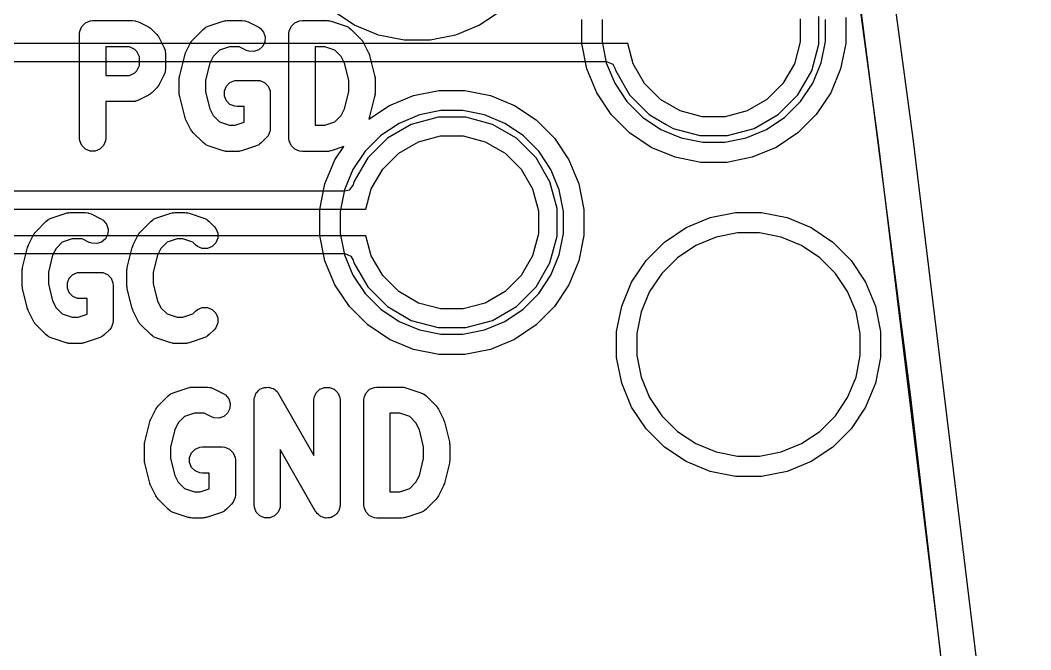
# Model space of a CAD drawing. Extents: x 117.4 to 171.8, y -136.1 to -67.8.
# Drawn here: x 164.33 to 170.12, y -83.95 to -80.34 of the extents above; entities that cross this region are included whole.
import ezdxf

# ---------------------------------------------------------------- set-up
doc = ezdxf.new("R2010")
doc.units = 0
doc.layers.add('BLACK', color=7, linetype='CONTINUOUS')

msp = doc.modelspace()

# ---------------------------------------------------------------- linework, layer by layer
at = {"layer": 'BLACK', "linetype": 'CONTINUOUS'}
for p, q in [((169.049023, -78.10606), (169.440842, -81.01926)), ((168.854782, -78.165998), (169.241932, -81.044483)), ((169.429238, -82.501283), (169.055686, -79.588113)), ((166.241738, -80.37026), (166.117861, -80.287488)), ((167.082139, -80.287488), (166.958262, -80.37026)), ((164.679181, -80.377103), (164.699873, -80.356411)), ((164.699873, -80.356411), (164.726909, -80.345212)), ((164.726909, -80.345212), (164.741541, -80.343771)), ((164.741541, -80.343771), (164.970112, -80.343771)), ((164.970112, -80.343771), (164.984744, -80.345212)), ((164.984744, -80.345212), (164.987233, -80.346243)), ((164.987233, -80.346243), (164.989921, -80.346434)), ((164.989921, -80.346434), (165.003653, -80.351689)), ((165.003653, -80.351689), (165.060796, -80.38026)), ((165.403538, -80.376191), (165.489252, -80.34762)), ((165.489252, -80.34762), (165.496505, -80.34597)), ((165.496505, -80.34597), (165.498337, -80.345212)), ((165.498337, -80.345212), (165.500991, -80.34495)), ((165.500991, -80.34495), (165.503589, -80.34436)), ((165.503589, -80.34436), (165.505563, -80.3445)), ((165.505563, -80.3445), (165.512969, -80.343771)), ((165.512969, -80.343771), (165.598684, -80.343771)), ((165.598684, -80.343771), (165.613316, -80.345212)), ((165.613316, -80.345212), (165.615805, -80.346243)), ((165.615805, -80.346243), (165.618493, -80.346434)), ((165.618493, -80.346434), (165.632225, -80.351689)), ((165.632225, -80.351689), (165.689367, -80.38026)), ((165.879181, -80.377103), (165.899873, -80.356411)), ((165.899873, -80.356411), (165.926909, -80.345212)), ((165.926909, -80.345212), (165.941541, -80.343771)), ((165.941541, -80.343771), (166.084398, -80.343771)), ((166.084398, -80.343771), (166.091803, -80.3445)), ((166.091803, -80.3445), (166.093778, -80.34436)), ((166.093778, -80.34436), (166.096375, -80.34495)), ((166.096375, -80.34495), (166.09903, -80.345212)), ((166.09903, -80.345212), (166.100861, -80.34597)), ((166.100861, -80.34597), (166.108115, -80.34762)), ((166.108115, -80.34762), (166.193828, -80.376191)), ((167.54366, -80.474493), (167.54366, -80.336965)), ((167.66, -80.336965), (167.66, -80.463035)), ((168.795722, -80.334737), (168.795722, -80.465263)), ((168.9025, -80.479321), (168.9025, -80.320679)), ((168.94, -80.463035), (168.94, -80.336965)), ((169.05634, -80.325507), (169.05634, -80.474493)), ((164.666541, -80.418771), (164.667982, -80.404139)), ((164.666541, -81.018771), (164.666541, -80.418771)), ((164.667982, -80.404139), (164.679181, -80.377103)), ((165.060796, -80.38026), (165.067093, -80.384223)), ((165.067093, -80.384223), (165.068924, -80.384982)), ((165.068924, -80.384982), (165.070983, -80.386672)), ((165.070983, -80.386672), (165.073239, -80.388092)), ((165.073239, -80.388092), (165.074537, -80.389589)), ((165.074537, -80.389589), (165.080289, -80.39431)), ((165.080289, -80.39431), (165.10886, -80.422882)), ((165.10886, -80.422882), (165.11358, -80.428633)), ((165.317079, -80.451452), (165.374222, -80.394309)), ((165.374222, -80.394309), (165.385587, -80.384982)), ((165.385587, -80.384982), (165.388077, -80.38395)), ((165.388077, -80.38395), (165.390113, -80.382185)), ((165.390113, -80.382185), (165.403538, -80.376191)), ((165.689367, -80.38026), (165.70181, -80.388093)), ((165.70181, -80.388093), (165.720984, -80.4102)), ((165.720984, -80.4102), (165.730237, -80.437961)), ((165.866541, -80.418771), (165.867982, -80.404139)), ((165.866541, -81.018771), (165.866541, -80.418771)), ((165.867982, -80.404139), (165.879181, -80.377103)), ((166.193828, -80.376191), (166.207254, -80.382185)), ((166.207254, -80.382185), (166.209289, -80.38395)), ((166.209289, -80.38395), (166.21178, -80.384982)), ((166.21178, -80.384982), (166.223145, -80.394309)), ((166.223145, -80.394309), (166.280288, -80.451452)), ((166.379384, -80.427275), (166.241738, -80.37026)), ((166.958262, -80.37026), (166.820616, -80.427275)), ((167.807208, -80.4762), (163.831563, -80.4762)), ((165.11358, -80.428633), (165.115075, -80.42993)), ((165.115075, -80.42993), (165.116493, -80.432183)), ((165.116493, -80.432183), (165.118187, -80.434247)), ((165.118187, -80.434247), (165.118945, -80.436078)), ((165.118945, -80.436078), (165.122908, -80.442373)), ((165.122908, -80.442373), (165.15148, -80.499515)), ((165.274459, -80.528087), (165.30303, -80.470944)), ((165.30303, -80.470944), (165.306994, -80.464644)), ((165.306994, -80.464644), (165.307752, -80.462817)), ((165.307752, -80.462817), (165.30944, -80.46076)), ((165.30944, -80.46076), (165.310862, -80.458501)), ((165.310862, -80.458501), (165.31236, -80.457201)), ((165.31236, -80.457201), (165.317079, -80.451452)), ((165.728163, -80.467151), (165.715076, -80.493326)), ((165.730237, -80.437961), (165.728163, -80.467151)), ((166.280288, -80.451452), (166.285008, -80.457204)), ((166.285008, -80.457204), (166.286505, -80.458502)), ((166.286505, -80.458502), (166.287924, -80.460757)), ((166.287924, -80.460757), (166.289615, -80.462817)), ((166.289615, -80.462817), (166.290372, -80.464646)), ((166.290372, -80.464646), (166.294337, -80.470944)), ((166.294337, -80.470944), (166.322908, -80.528088)), ((166.525507, -80.45634), (166.379384, -80.427275)), ((166.674493, -80.45634), (166.525507, -80.45634)), ((166.820616, -80.427275), (166.674493, -80.45634)), ((167.572725, -80.620616), (167.54366, -80.474493)), ((167.66, -80.463035), (167.684595, -80.586681)), ((167.83806, -80.591342), (167.807208, -80.4762)), ((168.795722, -80.465263), (168.76194, -80.591342)), ((168.861441, -80.632556), (168.9025, -80.479321)), ((168.915405, -80.586681), (168.94, -80.463035)), ((169.05634, -80.474493), (169.027275, -80.620616)), ((164.952408, -80.493771), (164.816541, -80.493771)), ((164.816541, -80.493771), (164.816541, -80.658057)), ((164.982826, -80.50898), (164.952408, -80.493771)), ((164.994186, -80.52034), (164.982826, -80.50898)), ((165.009398, -80.550762), (164.994186, -80.52034)), ((165.15148, -80.499515), (165.156735, -80.513247)), ((165.156735, -80.513247), (165.156926, -80.515936)), ((165.156926, -80.515936), (165.157957, -80.518425)), ((165.157957, -80.518425), (165.159398, -80.533057)), ((165.159398, -80.533057), (165.159398, -80.618771)), ((165.269204, -80.541819), (165.271531, -80.535737)), ((165.271531, -80.535737), (165.273727, -80.529592)), ((165.273727, -80.529592), (165.274049, -80.529156)), ((165.274049, -80.529156), (165.274459, -80.528087)), ((165.467769, -80.512894), (165.43175, -80.548912)), ((165.525138, -80.493771), (165.467769, -80.512894)), ((165.580979, -80.493771), (165.525138, -80.493771)), ((165.622285, -80.514424), (165.580979, -80.493771)), ((165.636017, -80.519679), (165.622285, -80.514424)), ((165.665207, -80.521753), (165.636017, -80.519679)), ((165.692968, -80.512499), (165.665207, -80.521753)), ((165.715076, -80.493326), (165.692968, -80.512499)), ((166.072228, -80.493771), (166.016541, -80.493771)), ((166.016541, -80.493771), (166.016541, -80.943771)), ((166.129598, -80.512894), (166.072228, -80.493771)), ((166.165615, -80.548911), (166.129598, -80.512894)), ((166.322908, -80.528088), (166.323316, -80.529155)), ((166.323316, -80.529155), (166.32364, -80.529592)), ((166.32364, -80.529592), (166.325841, -80.535752)), ((166.325841, -80.535752), (166.328163, -80.54182)), ((163.89473, -80.5787), (167.685762, -80.5787)), ((165.009398, -80.601065), (165.009398, -80.550762)), ((165.240208, -80.657724), (165.26878, -80.543438)), ((165.26878, -80.543438), (165.269165, -80.542358)), ((165.269165, -80.542358), (165.269204, -80.541819)), ((165.412306, -80.587802), (165.387969, -80.685148)), ((165.43175, -80.548912), (165.412306, -80.587802)), ((166.185061, -80.587803), (166.165615, -80.548911)), ((166.209398, -80.685148), (166.185061, -80.587803)), ((166.328163, -80.54182), (166.328201, -80.542358)), ((166.328201, -80.542358), (166.328587, -80.543438)), ((166.328587, -80.543438), (166.357159, -80.657723)), ((167.684595, -80.586681), (167.732839, -80.703154)), ((167.685762, -80.5787), (167.721117, -80.593345)), ((167.721117, -80.593345), (167.734058, -80.615759)), ((167.903323, -80.704381), (167.83806, -80.591342)), ((168.76194, -80.591342), (168.696677, -80.704381)), ((168.867161, -80.703154), (168.915405, -80.586681)), ((164.952406, -80.658057), (164.982828, -80.642845)), ((164.982828, -80.642845), (164.994187, -80.631486)), ((164.994187, -80.631486), (165.009398, -80.601065)), ((165.15148, -80.652313), (165.122908, -80.709455)), ((165.156735, -80.638581), (165.15148, -80.652313)), ((165.156926, -80.635891), (165.156735, -80.638581)), ((165.157957, -80.633403), (165.156926, -80.635891)), ((165.159398, -80.618771), (165.157957, -80.633403)), ((167.62974, -80.758262), (167.572725, -80.620616)), ((167.734058, -80.615759), (167.738558, -80.632555)), ((167.738558, -80.632555), (167.738559, -80.632557)), ((167.738559, -80.632557), (167.817877, -80.769941)), ((168.78212, -80.769944), (168.861441, -80.632556)), ((169.027275, -80.620616), (168.97026, -80.758262)), ((164.816541, -80.658057), (164.952406, -80.658057)), ((165.122908, -80.709455), (165.118944, -80.715751)), ((165.237969, -80.675914), (165.23822, -80.67336)), ((165.237969, -80.761628), (165.237969, -80.675914)), ((165.238058, -80.672268), (165.238867, -80.666794)), ((165.23822, -80.67336), (165.238058, -80.672268)), ((165.238867, -80.666794), (165.23941, -80.661282)), ((165.23941, -80.661282), (165.239832, -80.66026)), ((165.239832, -80.66026), (165.240208, -80.657724)), ((165.387969, -80.685148), (165.387969, -80.752393)), ((165.507752, -80.71996), (165.528444, -80.699268)), ((165.528444, -80.699268), (165.55548, -80.688069)), ((165.55548, -80.688069), (165.570112, -80.686628)), ((165.570112, -80.686628), (165.684398, -80.686628)), ((165.684398, -80.686628), (165.69903, -80.688069)), ((165.69903, -80.688069), (165.726066, -80.699268)), ((165.726066, -80.699268), (165.746758, -80.71996)), ((166.209398, -80.752393), (166.209398, -80.685148)), ((166.357159, -80.657723), (166.357534, -80.660261)), ((166.357534, -80.660261), (166.357957, -80.661282)), ((166.357957, -80.661282), (166.358499, -80.666793)), ((166.358499, -80.666793), (166.359309, -80.672268)), ((166.359309, -80.672268), (166.359146, -80.67336)), ((166.359146, -80.67336), (166.359398, -80.675914)), ((166.359398, -80.675914), (166.359398, -80.761628)), ((167.732839, -80.703154), (167.802879, -80.807976)), ((167.995619, -80.796677), (167.903323, -80.704381)), ((168.696677, -80.704381), (168.604381, -80.796677)), ((168.797121, -80.807976), (168.867161, -80.703154)), ((165.060796, -80.771567), (165.003653, -80.800139)), ((165.067092, -80.767603), (165.060796, -80.771567)), ((165.068923, -80.766845), (165.067092, -80.767603)), ((165.070984, -80.765153), (165.068923, -80.766845)), ((165.073239, -80.763734), (165.070984, -80.765153)), ((165.074535, -80.762238), (165.073239, -80.763734)), ((165.080288, -80.757518), (165.074535, -80.762238)), ((165.108859, -80.728947), (165.080288, -80.757518)), ((165.113579, -80.723194), (165.108859, -80.728947)), ((165.115075, -80.721898), (165.113579, -80.723194)), ((165.116494, -80.719643), (165.115075, -80.721898)), ((165.118186, -80.717582), (165.116494, -80.719643)), ((165.118944, -80.715751), (165.118186, -80.717582)), ((165.23822, -80.764181), (165.237969, -80.761628)), ((165.238058, -80.765274), (165.23822, -80.764181)), ((165.238867, -80.770747), (165.238058, -80.765274)), ((165.23941, -80.77626), (165.238867, -80.770747)), ((165.387969, -80.752393), (165.412306, -80.849739)), ((165.496553, -80.746996), (165.507752, -80.71996)), ((165.496553, -80.77626), (165.496553, -80.746996)), ((165.746758, -80.71996), (165.757957, -80.746996)), ((165.757957, -80.746996), (165.759398, -80.761628)), ((165.759398, -80.761628), (165.759398, -80.961628)), ((166.185061, -80.849738), (166.209398, -80.752393)), ((166.358499, -80.770748), (166.357957, -80.77626)), ((166.359309, -80.765274), (166.358499, -80.770748)), ((166.359398, -80.761628), (166.359146, -80.764181)), ((166.359146, -80.764181), (166.359309, -80.765274)), ((166.579384, -80.772725), (166.725507, -80.74366)), ((166.725507, -80.74366), (166.874493, -80.74366)), ((166.874493, -80.74366), (167.020616, -80.772725)), ((167.712512, -80.882139), (167.62974, -80.758262)), ((167.817877, -80.769941), (167.817883, -80.769948)), ((167.817883, -80.769948), (167.930051, -80.882116)), ((168.669944, -80.88212), (168.78212, -80.769944)), ((168.97026, -80.758262), (168.887488, -80.882139)), ((164.970112, -80.808057), (164.816541, -80.808057)), ((164.816541, -80.808057), (164.816541, -81.018771)), ((164.984744, -80.806616), (164.970112, -80.808057)), ((164.987232, -80.805585), (164.984744, -80.806616)), ((164.989922, -80.805394), (164.987232, -80.805585)), ((165.003653, -80.800139), (164.989922, -80.805394)), ((165.239832, -80.777281), (165.23941, -80.77626)), ((165.240208, -80.779818), (165.239832, -80.777281)), ((165.26878, -80.894104), (165.240208, -80.779818)), ((165.507752, -80.803296), (165.496553, -80.77626)), ((165.528444, -80.823988), (165.507752, -80.803296)), ((165.55548, -80.835187), (165.528444, -80.823988)), ((166.357159, -80.779819), (166.328587, -80.894104)), ((166.357534, -80.77728), (166.357159, -80.779819)), ((166.357957, -80.77626), (166.357534, -80.77728)), ((166.441738, -80.82974), (166.579384, -80.772725)), ((167.020616, -80.772725), (167.158262, -80.82974)), ((167.802879, -80.807976), (167.892024, -80.897121)), ((168.108658, -80.86194), (167.995619, -80.796677)), ((168.604381, -80.796677), (168.491342, -80.86194)), ((168.707976, -80.897121), (168.797121, -80.807976)), ((165.412306, -80.849739), (165.43175, -80.888629)), ((165.570112, -80.836628), (165.55548, -80.835187)), ((165.609398, -80.836628), (165.570112, -80.836628)), ((165.609398, -80.926619), (165.609398, -80.836628)), ((166.165615, -80.88863), (166.185061, -80.849738)), ((166.323069, -80.909031), (166.441738, -80.82974)), ((166.613319, -80.884595), (166.496846, -80.932839)), ((166.736965, -80.86), (166.613319, -80.884595)), ((166.863035, -80.86), (166.736965, -80.86)), ((166.986681, -80.884595), (166.863035, -80.86)), ((167.103154, -80.932839), (166.986681, -80.884595)), ((167.158262, -80.82974), (167.282139, -80.912512)), ((167.817861, -80.987488), (167.712512, -80.882139)), ((167.930051, -80.882116), (167.930058, -80.882122)), ((167.930058, -80.882122), (168.027811, -80.938559)), ((168.234737, -80.895722), (168.108658, -80.86194)), ((168.491342, -80.86194), (168.365263, -80.895722)), ((168.532556, -80.961441), (168.669944, -80.88212)), ((168.887488, -80.882139), (168.782139, -80.987488)), ((165.269165, -80.895183), (165.26878, -80.894104)), ((165.269204, -80.895723), (165.269165, -80.895183)), ((165.271531, -80.901804), (165.269204, -80.895723)), ((165.273727, -80.90795), (165.271531, -80.901804)), ((165.274049, -80.908385), (165.273727, -80.90795)), ((165.274459, -80.909455), (165.274049, -80.908385)), ((165.30303, -80.966598), (165.274459, -80.909455)), ((165.43175, -80.888629), (165.467769, -80.924648)), ((165.467769, -80.924648), (165.525138, -80.943771)), ((165.525138, -80.943771), (165.557942, -80.943771)), ((165.557942, -80.943771), (165.609398, -80.926619)), ((166.016541, -80.943771), (166.072228, -80.943771)), ((166.072228, -80.943771), (166.129598, -80.924647)), ((166.129598, -80.924647), (166.165615, -80.88863)), ((166.323316, -80.908386), (166.323069, -80.909031)), ((166.32364, -80.90795), (166.323316, -80.908386)), ((166.325841, -80.901789), (166.32364, -80.90795)), ((166.328163, -80.895722), (166.325841, -80.901789)), ((166.328201, -80.895183), (166.328163, -80.895722)), ((166.328587, -80.894104), (166.328201, -80.895183)), ((166.496846, -80.932839), (166.392024, -81.002879)), ((166.567442, -80.938559), (166.430058, -81.017877)), ((166.720677, -80.8975), (166.567442, -80.938559)), ((166.720679, -80.8975), (166.720677, -80.8975)), ((166.879321, -80.8975), (166.720679, -80.8975)), ((166.879322, -80.8975), (166.879321, -80.8975)), ((167.032557, -80.938559), (166.879322, -80.8975)), ((167.169941, -81.017877), (167.032557, -80.938559)), ((167.207976, -81.002879), (167.103154, -80.932839)), ((167.282139, -80.912512), (167.387488, -81.017861)), ((167.892024, -80.897121), (167.996846, -80.967161)), ((168.027811, -80.938559), (168.067444, -80.961441)), ((168.365263, -80.895722), (168.234737, -80.895722)), ((168.603154, -80.967161), (168.707976, -80.897121)), ((165.306994, -80.972897), (165.30303, -80.966598)), ((165.307752, -80.974725), (165.306994, -80.972897)), ((165.30944, -80.976781), (165.307752, -80.974725)), ((165.310862, -80.979041), (165.30944, -80.976781)), ((165.31236, -80.98034), (165.310862, -80.979041)), ((165.317079, -80.98609), (165.31236, -80.98034)), ((165.374222, -81.043233), (165.317079, -80.98609)), ((165.746759, -81.003296), (165.737431, -81.014661)), ((165.756805, -80.97904), (165.746759, -81.003296)), ((165.757957, -80.97626), (165.756805, -80.97904)), ((165.759398, -80.961628), (165.757957, -80.97626)), ((166.392024, -81.002879), (166.302879, -81.092024)), ((167.297121, -81.092024), (167.207976, -81.002879)), ((167.941738, -81.07026), (167.817861, -80.987488)), ((167.996846, -80.967161), (168.113319, -81.015405)), ((168.067444, -80.961441), (168.220679, -81.0025)), ((168.220679, -81.0025), (168.220683, -81.0025)), ((168.220683, -81.0025), (168.379317, -81.0025)), ((168.379317, -81.0025), (168.379321, -81.0025)), ((168.379321, -81.0025), (168.532556, -80.961441)), ((168.486681, -81.015405), (168.603154, -80.967161)), ((168.782139, -80.987488), (168.658262, -81.07026)), ((164.667982, -81.033403), (164.666541, -81.018771)), ((164.679181, -81.060439), (164.667982, -81.033403)), ((164.699873, -81.081131), (164.679181, -81.060439)), ((164.803901, -81.060439), (164.783209, -81.081131)), ((164.8151, -81.033403), (164.803901, -81.060439)), ((164.816541, -81.018771), (164.8151, -81.033403)), ((165.385587, -81.05256), (165.374222, -81.043233)), ((165.388077, -81.053591), (165.385587, -81.05256)), ((165.390113, -81.055357), (165.388077, -81.053591)), ((165.403538, -81.061351), (165.390113, -81.055357)), ((165.692968, -81.055357), (165.679542, -81.061351)), ((165.695003, -81.053591), (165.692968, -81.055357)), ((165.697494, -81.05256), (165.695003, -81.053591)), ((165.708859, -81.043233), (165.697494, -81.05256)), ((165.737431, -81.014661), (165.708859, -81.043233)), ((165.867982, -81.033403), (165.866541, -81.018771)), ((165.879181, -81.060439), (165.867982, -81.033403)), ((165.899873, -81.081131), (165.879181, -81.060439)), ((166.430051, -81.017883), (166.317883, -81.130051)), ((166.430058, -81.017877), (166.430051, -81.017883)), ((166.495619, -81.103323), (166.608658, -81.03806)), ((166.608658, -81.03806), (166.734737, -81.004278)), ((166.734737, -81.004278), (166.865263, -81.004278)), ((166.865263, -81.004278), (166.991342, -81.03806)), ((166.991342, -81.03806), (167.104381, -81.103323)), ((167.169948, -81.017883), (167.169941, -81.017877)), ((167.282116, -81.130051), (167.169948, -81.017883)), ((167.387488, -81.017861), (167.47026, -81.141738)), ((168.113319, -81.015405), (168.236965, -81.04)), ((168.236965, -81.04), (168.363035, -81.04)), ((168.363035, -81.04), (168.486681, -81.015405)), ((169.241932, -81.044483), (169.24201, -81.045094)), ((169.24201, -81.045094), (169.597517, -83.959804)), ((169.440842, -81.01926), (169.796726, -83.937068)), ((164.726909, -81.09233), (164.699873, -81.081131)), ((164.756173, -81.09233), (164.726909, -81.09233)), ((164.783209, -81.081131), (164.756173, -81.09233)), ((165.489252, -81.089922), (165.403538, -81.061351)), ((165.496505, -81.091571), (165.489252, -81.089922)), ((165.498337, -81.09233), (165.496505, -81.091571)), ((165.500991, -81.092591), (165.498337, -81.09233)), ((165.503589, -81.093182), (165.500991, -81.092591)), ((165.505563, -81.093041), (165.503589, -81.093182)), ((165.512969, -81.093771), (165.505563, -81.093041)), ((165.570112, -81.093771), (165.512969, -81.093771)), ((165.577517, -81.093041), (165.570112, -81.093771)), ((165.579492, -81.093182), (165.577517, -81.093041)), ((165.582089, -81.092591), (165.579492, -81.093182)), ((165.584744, -81.09233), (165.582089, -81.092591)), ((165.586575, -81.091571), (165.584744, -81.09233)), ((165.593829, -81.089922), (165.586575, -81.091571)), ((165.679542, -81.061351), (165.593829, -81.089922)), ((165.926909, -81.09233), (165.899873, -81.081131)), ((165.941541, -81.093771), (165.926909, -81.09233)), ((166.084398, -81.093771), (165.941541, -81.093771)), ((166.091803, -81.093041), (166.084398, -81.093771)), ((166.093778, -81.093182), (166.091803, -81.093041)), ((166.096375, -81.092591), (166.093778, -81.093182)), ((166.09903, -81.09233), (166.096375, -81.092591)), ((166.100861, -81.091571), (166.09903, -81.09233)), ((166.108115, -81.089922), (166.100861, -81.091571)), ((166.180479, -81.0658), (166.108115, -81.089922)), ((166.12974, -81.141738), (166.180479, -81.0658)), ((166.302879, -81.092024), (166.232839, -81.196846)), ((166.403323, -81.195619), (166.495619, -81.103323)), ((167.104381, -81.103323), (167.196677, -81.195619)), ((167.367161, -81.196846), (167.297121, -81.092024)), ((168.079384, -81.127275), (167.941738, -81.07026)), ((168.658262, -81.07026), (168.520616, -81.127275)), ((166.072725, -81.279384), (166.12974, -81.141738)), ((166.317877, -81.130058), (166.238559, -81.267442)), ((166.317883, -81.130051), (166.317877, -81.130058)), ((167.282122, -81.130058), (167.282116, -81.130051)), ((167.36144, -81.267442), (167.282122, -81.130058)), ((167.47026, -81.141738), (167.527275, -81.279384)), ((168.225507, -81.15634), (168.079384, -81.127275)), ((168.374493, -81.15634), (168.225507, -81.15634)), ((168.520616, -81.127275), (168.374493, -81.15634)), ((166.232839, -81.196846), (166.184595, -81.313319)), ((166.33806, -81.308658), (166.403323, -81.195619)), ((167.196677, -81.195619), (167.26194, -81.308658)), ((167.415405, -81.313319), (167.367161, -81.196846)), ((166.04366, -81.425507), (166.072725, -81.279384)), ((166.234058, -81.284241), (166.210762, -81.314601)), ((166.238558, -81.267444), (166.234058, -81.284241)), ((166.238559, -81.267442), (166.238558, -81.267444)), ((167.361441, -81.267444), (167.36144, -81.267442)), ((167.4025, -81.420679), (167.361441, -81.267444)), ((167.527275, -81.279384), (167.55634, -81.425507)), ((166.185762, -81.3213), (163.964451, -81.3213)), ((166.184595, -81.313319), (166.16, -81.436965)), ((166.210762, -81.314601), (166.185762, -81.3213)), ((166.307208, -81.4238), (166.33806, -81.308658)), ((167.26194, -81.308658), (167.295722, -81.434737)), ((167.44, -81.436965), (167.415405, -81.313319)), ((164, -81.4238), (166.307208, -81.4238)), ((164.503538, -81.476191), (164.589252, -81.44762)), ((164.589252, -81.44762), (164.596505, -81.44597)), ((164.596505, -81.44597), (164.598337, -81.445212)), ((164.598337, -81.445212), (164.600991, -81.44495)), ((164.600991, -81.44495), (164.603589, -81.44436)), ((164.603589, -81.44436), (164.605563, -81.4445)), ((164.605563, -81.4445), (164.612969, -81.443771)), ((164.612969, -81.443771), (164.698684, -81.443771)), ((164.698684, -81.443771), (164.713316, -81.445212)), ((164.713316, -81.445212), (164.715805, -81.446243)), ((164.715805, -81.446243), (164.718493, -81.446434)), ((164.718493, -81.446434), (164.732225, -81.451689)), ((164.732225, -81.451689), (164.789367, -81.48026)), ((165.103538, -81.476191), (165.189252, -81.44762)), ((165.189252, -81.44762), (165.196505, -81.44597)), ((165.196505, -81.44597), (165.198337, -81.445212)), ((165.198337, -81.445212), (165.200991, -81.44495)), ((165.200991, -81.44495), (165.203589, -81.44436)), ((165.203589, -81.44436), (165.205563, -81.4445)), ((165.205563, -81.4445), (165.212969, -81.443771)), ((165.212969, -81.443771), (165.270112, -81.443771)), ((165.270112, -81.443771), (165.277517, -81.4445)), ((165.277517, -81.4445), (165.279492, -81.44436)), ((165.279492, -81.44436), (165.282089, -81.44495)), ((165.282089, -81.44495), (165.284744, -81.445212)), ((165.284744, -81.445212), (165.286575, -81.44597)), ((165.286575, -81.44597), (165.293829, -81.44762)), ((165.293829, -81.44762), (165.379542, -81.476191)), ((166.04366, -81.436965), (166.04366, -81.425507)), ((166.04366, -81.574493), (166.04366, -81.436965)), ((166.16, -81.436965), (166.16, -81.563035)), ((167.295722, -81.434737), (167.295722, -81.565263)), ((167.4025, -81.579321), (167.4025, -81.420679)), ((167.44, -81.563035), (167.44, -81.436965)), ((167.55634, -81.425507), (167.55634, -81.574493)), ((168.279384, -81.472725), (168.425507, -81.44366)), ((168.425507, -81.44366), (168.574493, -81.44366)), ((168.574493, -81.44366), (168.720616, -81.472725)), ((164.417079, -81.551452), (164.474222, -81.494309)), ((164.474222, -81.494309), (164.485587, -81.484982)), ((164.485587, -81.484982), (164.488077, -81.48395)), ((164.488077, -81.48395), (164.490113, -81.482185)), ((164.490113, -81.482185), (164.503538, -81.476191)), ((164.789367, -81.48026), (164.80181, -81.488093)), ((164.80181, -81.488093), (164.820984, -81.5102)), ((164.820984, -81.5102), (164.830237, -81.537961)), ((165.017079, -81.551452), (165.074222, -81.494309)), ((165.074222, -81.494309), (165.085587, -81.484982)), ((165.085587, -81.484982), (165.088077, -81.48395)), ((165.088077, -81.48395), (165.090113, -81.482185)), ((165.090113, -81.482185), (165.103538, -81.476191)), ((165.379542, -81.476191), (165.392968, -81.482185)), ((165.392968, -81.482185), (165.395003, -81.48395)), ((165.395003, -81.48395), (165.397494, -81.484982)), ((165.397494, -81.484982), (165.408859, -81.494309)), ((165.408859, -81.494309), (165.437431, -81.522881)), ((165.437431, -81.522881), (165.446759, -81.534246)), ((168.141738, -81.52974), (168.279384, -81.472725)), ((168.720616, -81.472725), (168.858262, -81.52974)), ((166.307208, -81.5762), (164.031563, -81.5762)), ((164.374459, -81.628087), (164.40303, -81.570944)), ((164.40303, -81.570944), (164.406994, -81.564644)), ((164.406994, -81.564644), (164.407752, -81.562817)), ((164.407752, -81.562817), (164.40944, -81.56076)), ((164.40944, -81.56076), (164.410862, -81.558501)), ((164.410862, -81.558501), (164.41236, -81.557201)), ((164.41236, -81.557201), (164.417079, -81.551452)), ((164.828163, -81.567151), (164.815076, -81.593326)), ((164.830237, -81.537961), (164.828163, -81.567151)), ((164.974459, -81.628087), (165.00303, -81.570944)), ((165.00303, -81.570944), (165.006994, -81.564644)), ((165.006994, -81.564644), (165.007752, -81.562817)), ((165.007752, -81.562817), (165.00944, -81.56076)), ((165.00944, -81.56076), (165.010862, -81.558501)), ((165.010862, -81.558501), (165.01236, -81.557201)), ((165.01236, -81.557201), (165.017079, -81.551452)), ((165.446759, -81.534246), (165.457957, -81.561283)), ((165.457957, -81.561283), (165.457957, -81.590546)), ((166.072725, -81.720616), (166.04366, -81.574493)), ((166.16, -81.563035), (166.184595, -81.686681)), ((166.33806, -81.691342), (166.307208, -81.5762)), ((167.295722, -81.565263), (167.26194, -81.691342)), ((167.361441, -81.732556), (167.4025, -81.579321)), ((167.415405, -81.686681), (167.44, -81.563035)), ((167.55634, -81.574493), (167.527275, -81.720616)), ((168.017861, -81.612512), (168.141738, -81.52974)), ((168.436965, -81.56), (168.313319, -81.584595)), ((168.563035, -81.56), (168.436965, -81.56)), ((168.686681, -81.584595), (168.563035, -81.56)), ((168.858262, -81.52974), (168.982139, -81.612512)), ((164.369204, -81.641819), (164.371531, -81.635737)), ((164.371531, -81.635737), (164.373727, -81.629592)), ((164.373727, -81.629592), (164.374049, -81.629156)), ((164.374049, -81.629156), (164.374459, -81.628087)), ((164.567769, -81.612894), (164.53175, -81.648912)), ((164.625138, -81.593771), (164.567769, -81.612894)), ((164.680979, -81.593771), (164.625138, -81.593771)), ((164.722285, -81.614424), (164.680979, -81.593771)), ((164.736017, -81.619679), (164.722285, -81.614424)), ((164.765207, -81.621753), (164.736017, -81.619679)), ((164.792968, -81.612499), (164.765207, -81.621753)), ((164.815076, -81.593326), (164.792968, -81.612499)), ((164.969204, -81.641819), (164.971531, -81.635737)), ((164.971531, -81.635737), (164.973727, -81.629592)), ((164.973727, -81.629592), (164.974049, -81.629156)), ((164.974049, -81.629156), (164.974459, -81.628087)), ((165.167769, -81.612894), (165.13175, -81.648912)), ((165.225138, -81.593771), (165.167769, -81.612894)), ((165.257942, -81.593771), (165.225138, -81.593771)), ((165.315312, -81.612894), (165.257942, -81.593771)), ((165.331365, -81.628947), (165.315312, -81.612894)), ((165.34273, -81.638275), (165.331365, -81.628947)), ((165.369767, -81.649473), (165.34273, -81.638275)), ((165.426066, -81.638275), (165.39903, -81.649473)), ((165.446759, -81.617582), (165.426066, -81.638275)), ((165.457957, -81.590546), (165.446759, -81.617582)), ((167.912512, -81.717861), (168.017861, -81.612512)), ((168.196846, -81.632839), (168.092024, -81.702879)), ((168.313319, -81.584595), (168.196846, -81.632839)), ((168.803154, -81.632839), (168.686681, -81.584595)), ((168.907976, -81.702879), (168.803154, -81.632839)), ((168.982139, -81.612512), (169.087488, -81.717861)), ((164.09473, -81.6787), (166.185762, -81.6787)), ((164.340208, -81.757724), (164.36878, -81.643438)), ((164.36878, -81.643438), (164.369165, -81.642358)), ((164.369165, -81.642358), (164.369204, -81.641819)), ((164.512306, -81.687802), (164.487969, -81.785148)), ((164.53175, -81.648912), (164.512306, -81.687802)), ((164.940208, -81.757724), (164.96878, -81.643438)), ((164.96878, -81.643438), (164.969165, -81.642358)), ((164.969165, -81.642358), (164.969204, -81.641819)), ((165.112306, -81.687802), (165.087969, -81.785148)), ((165.13175, -81.648912), (165.112306, -81.687802)), ((165.39903, -81.649473), (165.369767, -81.649473)), ((166.184595, -81.686681), (166.232839, -81.803154)), ((166.185762, -81.6787), (166.221117, -81.693345)), ((166.221117, -81.693345), (166.234058, -81.715759)), ((166.403323, -81.804381), (166.33806, -81.691342)), ((167.26194, -81.691342), (167.196677, -81.804381)), ((167.367161, -81.803154), (167.415405, -81.686681)), ((166.12974, -81.858262), (166.072725, -81.720616)), ((166.234058, -81.715759), (166.238558, -81.732555)), ((166.238558, -81.732555), (166.238559, -81.732557)), ((166.238559, -81.732557), (166.317877, -81.869941)), ((167.28212, -81.869944), (167.361441, -81.732556)), ((167.527275, -81.720616), (167.47026, -81.858262)), ((167.82974, -81.841738), (167.912512, -81.717861)), ((168.092024, -81.702879), (168.002879, -81.792024)), ((168.997121, -81.792024), (168.907976, -81.702879)), ((169.087488, -81.717861), (169.17026, -81.841738)), ((164.337969, -81.775914), (164.33822, -81.77336)), ((164.337969, -81.861628), (164.337969, -81.775914)), ((164.338058, -81.772268), (164.338867, -81.766794)), ((164.33822, -81.77336), (164.338058, -81.772268)), ((164.338867, -81.766794), (164.33941, -81.761282)), ((164.33941, -81.761282), (164.339832, -81.76026)), ((164.339832, -81.76026), (164.340208, -81.757724)), ((164.487969, -81.785148), (164.487969, -81.852393)), ((164.607752, -81.81996), (164.628444, -81.799268)), ((164.628444, -81.799268), (164.65548, -81.788069)), ((164.65548, -81.788069), (164.670112, -81.786628)), ((164.670112, -81.786628), (164.784398, -81.786628)), ((164.784398, -81.786628), (164.79903, -81.788069)), ((164.79903, -81.788069), (164.826066, -81.799268)), ((164.826066, -81.799268), (164.846758, -81.81996)), ((164.937969, -81.775914), (164.93822, -81.77336)), ((164.937969, -81.861628), (164.937969, -81.775914)), ((164.938058, -81.772268), (164.938867, -81.766794)), ((164.93822, -81.77336), (164.938058, -81.772268)), ((164.938867, -81.766794), (164.93941, -81.761282)), ((164.93941, -81.761282), (164.939832, -81.76026)), ((164.939832, -81.76026), (164.940208, -81.757724)), ((165.087969, -81.785148), (165.087969, -81.852393)), ((166.232839, -81.803154), (166.302879, -81.907976)), ((166.495619, -81.896677), (166.403323, -81.804381)), ((167.196677, -81.804381), (167.104381, -81.896677)), ((167.297121, -81.907976), (167.367161, -81.803154)), ((168.002879, -81.792024), (167.932839, -81.896846)), ((169.067161, -81.896846), (168.997121, -81.792024)), ((164.33822, -81.864181), (164.337969, -81.861628)), ((164.338058, -81.865274), (164.33822, -81.864181)), ((164.338867, -81.870747), (164.338058, -81.865274)), ((164.33941, -81.87626), (164.338867, -81.870747)), ((164.487969, -81.852393), (164.512306, -81.949739)), ((164.596553, -81.846996), (164.607752, -81.81996)), ((164.596553, -81.87626), (164.596553, -81.846996)), ((164.846758, -81.81996), (164.857957, -81.846996)), ((164.857957, -81.846996), (164.859398, -81.861628)), ((164.859398, -81.861628), (164.859398, -82.061628)), ((164.93822, -81.864181), (164.937969, -81.861628)), ((164.938058, -81.865274), (164.93822, -81.864181)), ((164.938867, -81.870747), (164.938058, -81.865274)), ((164.93941, -81.87626), (164.938867, -81.870747)), ((165.087969, -81.852393), (165.112306, -81.949739)), ((166.212512, -81.982139), (166.12974, -81.858262)), ((166.317877, -81.869941), (166.317883, -81.869948)), ((166.317883, -81.869948), (166.430051, -81.982116)), ((167.169944, -81.98212), (167.28212, -81.869944)), ((167.47026, -81.858262), (167.387488, -81.982139)), ((167.772725, -81.979384), (167.82974, -81.841738)), ((169.17026, -81.841738), (169.227275, -81.979384)), ((164.339832, -81.877281), (164.33941, -81.87626)), ((164.340208, -81.879818), (164.339832, -81.877281)), ((164.36878, -81.994104), (164.340208, -81.879818)), ((164.607752, -81.903296), (164.596553, -81.87626)), ((164.628444, -81.923988), (164.607752, -81.903296)), ((164.65548, -81.935187), (164.628444, -81.923988)), ((164.939832, -81.877281), (164.93941, -81.87626)), ((164.940208, -81.879818), (164.939832, -81.877281)), ((164.96878, -81.994104), (164.940208, -81.879818)), ((166.302879, -81.907976), (166.392024, -81.997121)), ((166.608658, -81.96194), (166.495619, -81.896677)), ((167.104381, -81.896677), (166.991342, -81.96194)), ((167.207976, -81.997121), (167.297121, -81.907976)), ((167.932839, -81.896846), (167.884595, -82.013319)), ((169.115405, -82.013319), (169.067161, -81.896846)), ((164.512306, -81.949739), (164.53175, -81.988629)), ((164.670112, -81.936628), (164.65548, -81.935187)), ((164.709398, -81.936628), (164.670112, -81.936628)), ((164.709398, -82.026619), (164.709398, -81.936628)), ((165.112306, -81.949739), (165.13175, -81.988629)), ((166.317861, -82.087488), (166.212512, -81.982139)), ((166.430051, -81.982116), (166.430058, -81.982122)), ((166.430058, -81.982122), (166.519187, -82.03358)), ((166.734737, -81.995722), (166.608658, -81.96194)), ((166.991342, -81.96194), (166.865263, -81.995722)), ((167.032556, -82.061441), (167.169944, -81.98212)), ((167.387488, -81.982139), (167.282139, -82.087488)), ((167.74366, -82.125507), (167.772725, -81.979384)), ((169.227275, -81.979384), (169.25634, -82.125507)), ((164.369165, -81.995183), (164.36878, -81.994104)), ((164.369204, -81.995723), (164.369165, -81.995183)), ((164.371531, -82.001804), (164.369204, -81.995723)), ((164.373727, -82.00795), (164.371531, -82.001804)), ((164.374049, -82.008385), (164.373727, -82.00795)), ((164.374459, -82.009455), (164.374049, -82.008385)), ((164.40303, -82.066598), (164.374459, -82.009455)), ((164.53175, -81.988629), (164.567769, -82.024648)), ((164.567769, -82.024648), (164.625138, -82.043771)), ((164.625138, -82.043771), (164.657942, -82.043771)), ((164.657942, -82.043771), (164.709398, -82.026619)), ((164.969165, -81.995183), (164.96878, -81.994104)), ((164.969204, -81.995723), (164.969165, -81.995183)), ((164.971531, -82.001804), (164.969204, -81.995723)), ((164.973727, -82.00795), (164.971531, -82.001804)), ((164.974049, -82.008385), (164.973727, -82.00795)), ((164.974459, -82.009455), (164.974049, -82.008385)), ((165.00303, -82.066598), (164.974459, -82.009455)), ((165.13175, -81.988629), (165.167769, -82.024648)), ((165.167769, -82.024648), (165.225138, -82.043771)), ((165.225138, -82.043771), (165.257942, -82.043771)), ((165.257942, -82.043771), (165.315312, -82.024647)), ((165.315312, -82.024647), (165.331365, -82.008595)), ((165.331365, -82.008595), (165.34273, -81.999267)), ((165.34273, -81.999267), (165.369767, -81.988069)), ((165.369767, -81.988069), (165.39903, -81.988069)), ((165.39903, -81.988069), (165.426066, -81.999267)), ((165.426066, -81.999267), (165.446759, -82.01996)), ((165.446759, -82.01996), (165.457957, -82.046996)), ((166.392024, -81.997121), (166.496846, -82.067161)), ((166.519187, -82.03358), (166.567444, -82.061441)), ((166.865263, -81.995722), (166.734737, -81.995722)), ((167.103154, -82.067161), (167.207976, -81.997121)), ((167.884595, -82.013319), (167.86, -82.136965)), ((169.14, -82.136965), (169.115405, -82.013319)), ((164.406994, -82.072897), (164.40303, -82.066598)), ((164.407752, -82.074725), (164.406994, -82.072897)), ((164.40944, -82.076781), (164.407752, -82.074725)), ((164.410862, -82.079041), (164.40944, -82.076781)), ((164.41236, -82.08034), (164.410862, -82.079041)), ((164.417079, -82.08609), (164.41236, -82.08034)), ((164.474222, -82.143233), (164.417079, -82.08609)), ((164.846759, -82.103296), (164.837431, -82.114661)), ((164.856805, -82.079041), (164.846759, -82.103296)), ((164.857957, -82.07626), (164.856805, -82.079041)), ((164.859398, -82.061628), (164.857957, -82.07626)), ((165.006994, -82.072897), (165.00303, -82.066598)), ((165.007752, -82.074725), (165.006994, -82.072897)), ((165.00944, -82.076781), (165.007752, -82.074725)), ((165.010862, -82.079041), (165.00944, -82.076781)), ((165.01236, -82.08034), (165.010862, -82.079041)), ((165.017079, -82.08609), (165.01236, -82.08034)), ((165.074222, -82.143233), (165.017079, -82.08609)), ((165.446759, -82.103296), (165.437431, -82.114661)), ((165.457957, -82.076259), (165.446759, -82.103296)), ((165.457957, -82.046996), (165.457957, -82.076259)), ((166.441738, -82.17026), (166.317861, -82.087488)), ((166.496846, -82.067161), (166.613319, -82.115405)), ((166.567444, -82.061441), (166.720679, -82.1025)), ((166.720679, -82.1025), (166.720683, -82.1025)), ((166.720683, -82.1025), (166.879317, -82.1025)), ((166.879317, -82.1025), (166.879321, -82.1025)), ((166.879321, -82.1025), (167.032556, -82.061441)), ((166.986681, -82.115405), (167.103154, -82.067161)), ((167.282139, -82.087488), (167.158262, -82.17026)), ((164.485587, -82.15256), (164.474222, -82.143233)), ((164.488077, -82.153591), (164.485587, -82.15256)), ((164.490113, -82.155357), (164.488077, -82.153591)), ((164.503538, -82.161351), (164.490113, -82.155357)), ((164.792968, -82.155357), (164.779542, -82.161351)), ((164.795003, -82.153591), (164.792968, -82.155357)), ((164.797494, -82.15256), (164.795003, -82.153591)), ((164.808859, -82.143233), (164.797494, -82.15256)), ((164.837431, -82.114661), (164.808859, -82.143233)), ((165.085587, -82.15256), (165.074222, -82.143233)), ((165.088077, -82.153591), (165.085587, -82.15256)), ((165.090113, -82.155357), (165.088077, -82.153591)), ((165.103538, -82.161351), (165.090113, -82.155357)), ((165.392968, -82.155357), (165.379542, -82.161351)), ((165.395003, -82.153591), (165.392968, -82.155357)), ((165.397494, -82.15256), (165.395003, -82.153591)), ((165.408859, -82.143233), (165.397494, -82.15256)), ((165.437431, -82.114661), (165.408859, -82.143233)), ((166.613319, -82.115405), (166.736965, -82.14)), ((166.736965, -82.14), (166.863035, -82.14)), ((166.863035, -82.14), (166.986681, -82.115405)), ((167.74366, -82.136965), (167.74366, -82.125507)), ((167.74366, -82.274493), (167.74366, -82.136965)), ((167.86, -82.136965), (167.86, -82.263035)), ((169.14, -82.263035), (169.14, -82.136965)), ((169.25634, -82.125507), (169.25634, -82.274493)), ((164.589252, -82.189922), (164.503538, -82.161351)), ((164.596505, -82.191571), (164.589252, -82.189922)), ((164.598337, -82.19233), (164.596505, -82.191571)), ((164.600991, -82.192591), (164.598337, -82.19233)), ((164.603589, -82.193182), (164.600991, -82.192591)), ((164.605563, -82.193041), (164.603589, -82.193182)), ((164.612969, -82.193771), (164.605563, -82.193041)), ((164.670112, -82.193771), (164.612969, -82.193771)), ((164.677517, -82.193041), (164.670112, -82.193771)), ((164.679492, -82.193182), (164.677517, -82.193041)), ((164.682089, -82.192591), (164.679492, -82.193182)), ((164.684744, -82.19233), (164.682089, -82.192591)), ((164.686575, -82.191571), (164.684744, -82.19233)), ((164.693829, -82.189922), (164.686575, -82.191571)), ((164.779542, -82.161351), (164.693829, -82.189922)), ((165.189252, -82.189922), (165.103538, -82.161351)), ((165.196505, -82.191571), (165.189252, -82.189922)), ((165.198337, -82.19233), (165.196505, -82.191571)), ((165.200991, -82.192591), (165.198337, -82.19233)), ((165.203589, -82.193182), (165.200991, -82.192591)), ((165.205563, -82.193041), (165.203589, -82.193182)), ((165.212969, -82.193771), (165.205563, -82.193041)), ((165.270112, -82.193771), (165.212969, -82.193771)), ((165.277517, -82.193041), (165.270112, -82.193771)), ((165.279492, -82.193182), (165.277517, -82.193041)), ((165.282089, -82.192591), (165.279492, -82.193182)), ((165.284744, -82.19233), (165.282089, -82.192591)), ((165.286575, -82.191571), (165.284744, -82.19233)), ((165.293829, -82.189922), (165.286575, -82.191571)), ((165.379542, -82.161351), (165.293829, -82.189922)), ((166.579384, -82.227275), (166.441738, -82.17026)), ((167.158262, -82.17026), (167.020616, -82.227275)), ((166.725507, -82.25634), (166.579384, -82.227275)), ((166.874493, -82.25634), (166.725507, -82.25634)), ((167.020616, -82.227275), (166.874493, -82.25634)), ((167.772725, -82.420616), (167.74366, -82.274493)), ((167.86, -82.263035), (167.884595, -82.386681)), ((169.115405, -82.386681), (169.14, -82.263035)), ((169.25634, -82.274493), (169.227275, -82.420616)), ((167.884595, -82.386681), (167.932839, -82.503154)), ((169.067161, -82.503154), (169.115405, -82.386681)), ((165.203538, -82.476191), (165.289252, -82.44762)), ((165.289252, -82.44762), (165.296505, -82.44597)), ((165.296505, -82.44597), (165.298337, -82.445212)), ((165.298337, -82.445212), (165.300991, -82.44495)), ((165.300991, -82.44495), (165.303589, -82.44436)), ((165.303589, -82.44436), (165.305563, -82.4445)), ((165.305563, -82.4445), (165.312969, -82.443771)), ((165.312969, -82.443771), (165.398684, -82.443771)), ((165.398684, -82.443771), (165.413316, -82.445212)), ((165.413316, -82.445212), (165.415805, -82.446243)), ((165.415805, -82.446243), (165.418493, -82.446434)), ((165.418493, -82.446434), (165.432225, -82.451689)), ((165.709085, -82.452594), (165.71775, -82.447644)), ((165.71775, -82.447644), (165.722493, -82.447041)), ((165.722493, -82.447041), (165.726909, -82.445212)), ((165.726909, -82.445212), (165.736883, -82.445212)), ((165.736883, -82.445212), (165.74678, -82.443954)), ((165.74678, -82.443954), (165.751392, -82.445212)), ((165.751392, -82.445212), (165.756173, -82.445212)), ((165.756173, -82.445212), (165.765388, -82.449029)), ((165.765388, -82.449029), (165.775012, -82.451654)), ((166.04273, -82.456411), (166.069766, -82.445212)), ((166.069766, -82.445212), (166.09903, -82.445212)), ((166.09903, -82.445212), (166.126066, -82.456411)), ((166.328444, -82.456411), (166.35548, -82.445212)), ((166.35548, -82.445212), (166.370112, -82.443771)), ((166.370112, -82.443771), (166.512969, -82.443771)), ((166.512969, -82.443771), (166.520374, -82.4445)), ((166.520374, -82.4445), (166.522349, -82.44436)), ((166.522349, -82.44436), (166.524946, -82.44495)), ((166.524946, -82.44495), (166.527601, -82.445212)), ((166.527601, -82.445212), (166.529432, -82.44597)), ((166.529432, -82.44597), (166.536686, -82.44762)), ((166.536686, -82.44762), (166.622399, -82.476191)), ((167.82974, -82.558262), (167.772725, -82.420616)), ((169.227275, -82.420616), (169.17026, -82.558262)), ((165.117079, -82.551452), (165.174222, -82.494309)), ((165.174222, -82.494309), (165.185587, -82.484982)), ((165.185587, -82.484982), (165.188077, -82.48395)), ((165.188077, -82.48395), (165.190113, -82.482185)), ((165.190113, -82.482185), (165.203538, -82.476191)), ((165.432225, -82.451689), (165.489367, -82.48026)), ((165.489367, -82.48026), (165.50181, -82.488093)), ((165.50181, -82.488093), (165.520984, -82.5102)), ((165.667245, -82.511621), (165.667982, -82.504139)), ((165.667982, -82.504139), (165.671799, -82.494923)), ((165.671799, -82.494923), (165.674424, -82.4853)), ((165.674424, -82.4853), (165.677351, -82.481519)), ((165.677351, -82.481519), (165.679181, -82.477103)), ((165.679181, -82.477103), (165.686231, -82.470052)), ((165.686231, -82.470052), (165.692341, -82.462163)), ((165.692341, -82.462163), (165.696494, -82.459789)), ((165.696494, -82.459789), (165.699873, -82.456411)), ((165.699873, -82.456411), (165.709085, -82.452594)), ((165.775012, -82.451654), (165.778792, -82.454581)), ((165.778792, -82.454581), (165.783209, -82.456411)), ((165.783209, -82.456411), (165.790259, -82.463461)), ((165.790259, -82.463461), (165.798149, -82.469571)), ((165.798149, -82.469571), (165.802501, -82.475703)), ((165.802501, -82.475703), (165.803901, -82.477103)), ((165.803901, -82.477103), (165.80447, -82.478477)), ((165.80447, -82.478477), (165.806659, -82.481561)), ((165.806659, -82.481561), (166.009398, -82.836354)), ((166.009398, -82.518771), (166.010839, -82.504139)), ((166.010839, -82.504139), (166.022038, -82.477103)), ((166.022038, -82.477103), (166.04273, -82.456411)), ((166.126066, -82.456411), (166.146758, -82.477103)), ((166.146758, -82.477103), (166.157957, -82.504139)), ((166.157957, -82.504139), (166.159398, -82.518771)), ((166.295112, -82.518771), (166.296553, -82.504139)), ((166.296553, -82.504139), (166.307752, -82.477103)), ((166.307752, -82.477103), (166.328444, -82.456411)), ((166.622399, -82.476191), (166.635825, -82.482185)), ((166.635825, -82.482185), (166.63786, -82.48395)), ((166.63786, -82.48395), (166.640351, -82.484982)), ((166.640351, -82.484982), (166.651716, -82.494309)), ((166.651716, -82.494309), (166.708859, -82.551452)), ((167.932839, -82.503154), (168.002879, -82.607976)), ((168.997121, -82.607976), (169.067161, -82.503154)), ((169.766858, -85.418835), (169.429238, -82.501283)), ((165.10303, -82.570944), (165.106994, -82.564644)), ((165.106994, -82.564644), (165.107752, -82.562817)), ((165.107752, -82.562817), (165.10944, -82.56076)), ((165.10944, -82.56076), (165.110862, -82.558501)), ((165.110862, -82.558501), (165.11236, -82.557201)), ((165.11236, -82.557201), (165.117079, -82.551452)), ((165.520984, -82.5102), (165.530237, -82.537961)), ((165.530237, -82.537961), (165.528163, -82.567151)), ((165.666541, -82.518771), (165.666911, -82.515007)), ((165.666541, -83.118771), (165.666541, -82.518771)), ((165.666724, -82.513532), (165.667245, -82.511621)), ((165.666911, -82.515007), (165.666724, -82.513532)), ((166.009398, -82.836354), (166.009398, -82.518771)), ((166.159398, -82.518771), (166.159398, -83.118771)), ((166.295112, -83.118771), (166.295112, -82.518771)), ((166.708859, -82.551452), (166.713579, -82.557204)), ((166.713579, -82.557204), (166.715076, -82.558502)), ((166.715076, -82.558502), (166.716495, -82.560757)), ((166.716495, -82.560757), (166.718186, -82.562817)), ((166.718186, -82.562817), (166.718943, -82.564646)), ((166.718943, -82.564646), (166.722908, -82.570944)), ((167.912512, -82.682139), (167.82974, -82.558262)), ((169.17026, -82.558262), (169.087488, -82.682139)), ((165.074459, -82.628087), (165.10303, -82.570944)), ((165.267769, -82.612894), (165.23175, -82.648912)), ((165.325138, -82.593771), (165.267769, -82.612894)), ((165.380979, -82.593771), (165.325138, -82.593771)), ((165.422285, -82.614424), (165.380979, -82.593771)), ((165.436017, -82.619679), (165.422285, -82.614424)), ((165.465207, -82.621753), (165.436017, -82.619679)), ((165.492968, -82.612499), (165.465207, -82.621753)), ((165.515076, -82.593326), (165.492968, -82.612499)), ((165.528163, -82.567151), (165.515076, -82.593326)), ((166.500799, -82.593771), (166.445112, -82.593771)), ((166.445112, -82.593771), (166.445112, -83.043771)), ((166.558169, -82.612894), (166.500799, -82.593771)), ((166.594186, -82.648911), (166.558169, -82.612894)), ((166.722908, -82.570944), (166.751479, -82.628088)), ((168.002879, -82.607976), (168.092024, -82.697121)), ((168.907976, -82.697121), (168.997121, -82.607976)), ((165.040208, -82.757724), (165.06878, -82.643438)), ((165.06878, -82.643438), (165.069165, -82.642358)), ((165.069165, -82.642358), (165.069204, -82.641819)), ((165.069204, -82.641819), (165.071531, -82.635737)), ((165.071531, -82.635737), (165.073727, -82.629592)), ((165.073727, -82.629592), (165.074049, -82.629156)), ((165.074049, -82.629156), (165.074459, -82.628087)), ((165.23175, -82.648912), (165.212306, -82.687802)), ((166.613632, -82.687803), (166.594186, -82.648911)), ((166.751479, -82.628088), (166.751887, -82.629155)), ((166.751887, -82.629155), (166.752211, -82.629592)), ((166.752211, -82.629592), (166.754412, -82.635752)), ((166.754412, -82.635752), (166.756734, -82.64182)), ((166.756734, -82.64182), (166.756772, -82.642358)), ((166.756772, -82.642358), (166.757158, -82.643438)), ((166.757158, -82.643438), (166.78573, -82.757723)), ((168.017861, -82.787488), (167.912512, -82.682139)), ((169.087488, -82.682139), (168.982139, -82.787488)), ((165.212306, -82.687802), (165.187969, -82.785148)), ((166.637969, -82.785148), (166.613632, -82.687803)), ((168.092024, -82.697121), (168.196846, -82.767161)), ((168.803154, -82.767161), (168.907976, -82.697121)), ((165.037969, -82.775914), (165.03822, -82.77336)), ((165.037969, -82.861628), (165.037969, -82.775914)), ((165.038058, -82.772268), (165.038867, -82.766794)), ((165.03822, -82.77336), (165.038058, -82.772268)), ((165.038867, -82.766794), (165.03941, -82.761282)), ((165.03941, -82.761282), (165.039832, -82.76026)), ((165.039832, -82.76026), (165.040208, -82.757724)), ((165.187969, -82.785148), (165.187969, -82.852393)), ((165.328444, -82.799268), (165.35548, -82.788069)), ((165.35548, -82.788069), (165.370112, -82.786628)), ((165.370112, -82.786628), (165.484398, -82.786628)), ((165.484398, -82.786628), (165.49903, -82.788069)), ((165.49903, -82.788069), (165.526066, -82.799268)), ((166.637969, -82.852393), (166.637969, -82.785148)), ((166.78573, -82.757723), (166.786105, -82.760261)), ((166.786105, -82.760261), (166.786528, -82.761282)), ((166.786528, -82.761282), (166.78707, -82.766793)), ((166.78707, -82.766793), (166.78788, -82.772268)), ((166.78788, -82.772268), (166.787717, -82.77336)), ((166.787717, -82.77336), (166.787969, -82.775914)), ((166.787969, -82.775914), (166.787969, -82.861628)), ((168.141738, -82.87026), (168.017861, -82.787488)), ((168.196846, -82.767161), (168.313319, -82.815405)), ((168.686681, -82.815405), (168.803154, -82.767161)), ((168.982139, -82.787488), (168.858262, -82.87026)), ((165.187969, -82.852393), (165.212306, -82.949739)), ((165.296553, -82.846996), (165.307752, -82.81996)), ((165.296553, -82.87626), (165.296553, -82.846996)), ((165.307752, -82.81996), (165.328444, -82.799268)), ((165.526066, -82.799268), (165.546758, -82.81996)), ((165.546758, -82.81996), (165.557957, -82.846996)), ((165.557957, -82.846996), (165.559398, -82.861628)), ((166.01928, -83.155982), (165.816541, -82.801188)), ((165.816541, -82.801188), (165.816541, -83.118771)), ((166.613632, -82.949738), (166.637969, -82.852393)), ((168.313319, -82.815405), (168.436965, -82.84)), ((168.436965, -82.84), (168.563035, -82.84)), ((168.563035, -82.84), (168.686681, -82.815405)), ((165.03822, -82.864181), (165.037969, -82.861628)), ((165.038058, -82.865274), (165.03822, -82.864181)), ((165.038867, -82.870747), (165.038058, -82.865274)), ((165.03941, -82.87626), (165.038867, -82.870747)), ((165.039832, -82.877281), (165.03941, -82.87626)), ((165.040208, -82.879818), (165.039832, -82.877281)), ((165.06878, -82.994104), (165.040208, -82.879818)), ((165.307752, -82.903296), (165.296553, -82.87626)), ((165.328444, -82.923988), (165.307752, -82.903296)), ((165.559398, -82.861628), (165.559398, -83.061628)), ((166.78573, -82.879819), (166.757158, -82.994104)), ((166.786105, -82.87728), (166.78573, -82.879819)), ((166.786528, -82.87626), (166.786105, -82.87728)), ((166.78707, -82.870748), (166.786528, -82.87626)), ((166.78788, -82.865274), (166.78707, -82.870748)), ((166.787969, -82.861628), (166.787717, -82.864181)), ((166.787717, -82.864181), (166.78788, -82.865274)), ((168.279384, -82.927275), (168.141738, -82.87026)), ((168.858262, -82.87026), (168.720616, -82.927275)), ((165.212306, -82.949739), (165.23175, -82.988629)), ((165.35548, -82.935187), (165.328444, -82.923988)), ((165.370112, -82.936628), (165.35548, -82.935187)), ((165.409398, -82.936628), (165.370112, -82.936628)), ((165.409398, -83.026619), (165.409398, -82.936628)), ((166.594186, -82.98863), (166.613632, -82.949738)), ((168.425507, -82.95634), (168.279384, -82.927275)), ((168.574493, -82.95634), (168.425507, -82.95634)), ((168.720616, -82.927275), (168.574493, -82.95634)), ((165.069165, -82.995183), (165.06878, -82.994104)), ((165.069204, -82.995723), (165.069165, -82.995183)), ((165.071531, -83.001804), (165.069204, -82.995723)), ((165.073727, -83.00795), (165.071531, -83.001804)), ((165.074049, -83.008385), (165.073727, -83.00795)), ((165.074459, -83.009455), (165.074049, -83.008385)), ((165.10303, -83.066598), (165.074459, -83.009455)), ((165.23175, -82.988629), (165.267769, -83.024648)), ((165.267769, -83.024648), (165.325138, -83.043771)), ((165.357942, -83.043771), (165.409398, -83.026619)), ((166.500799, -83.043771), (166.558169, -83.024647)), ((166.558169, -83.024647), (166.594186, -82.98863)), ((166.751479, -83.009454), (166.722908, -83.066598)), ((166.751887, -83.008386), (166.751479, -83.009454)), ((166.752211, -83.00795), (166.751887, -83.008386)), ((166.754412, -83.001789), (166.752211, -83.00795)), ((166.756734, -82.995722), (166.754412, -83.001789)), ((166.756772, -82.995183), (166.756734, -82.995722)), ((166.757158, -82.994104), (166.756772, -82.995183)), ((165.106994, -83.072897), (165.10303, -83.066598)), ((165.107752, -83.074725), (165.106994, -83.072897)), ((165.10944, -83.076781), (165.107752, -83.074725)), ((165.110862, -83.079041), (165.10944, -83.076781)), ((165.11236, -83.08034), (165.110862, -83.079041)), ((165.117079, -83.08609), (165.11236, -83.08034)), ((165.174222, -83.143233), (165.117079, -83.08609)), ((165.325138, -83.043771), (165.357942, -83.043771)), ((165.556805, -83.07904), (165.546759, -83.103296)), ((165.557957, -83.07626), (165.556805, -83.07904)), ((165.559398, -83.061628), (165.557957, -83.07626)), ((166.445112, -83.043771), (166.500799, -83.043771)), ((166.708859, -83.08609), (166.651716, -83.143233)), ((166.713579, -83.080337), (166.708859, -83.08609)), ((166.715076, -83.07904), (166.713579, -83.080337)), ((166.716495, -83.076784), (166.715076, -83.07904)), ((166.718186, -83.074725), (166.716495, -83.076784)), ((166.718943, -83.072895), (166.718186, -83.074725)), ((166.722908, -83.066598), (166.718943, -83.072895)), ((165.185587, -83.15256), (165.174222, -83.143233)), ((165.508859, -83.143233), (165.497494, -83.15256)), ((165.537431, -83.114661), (165.508859, -83.143233)), ((165.546759, -83.103296), (165.537431, -83.114661)), ((165.667982, -83.133403), (165.666541, -83.118771)), ((165.679181, -83.160439), (165.667982, -83.133403)), ((165.8151, -83.133403), (165.803901, -83.160439)), ((165.816541, -83.118771), (165.8151, -83.133403)), ((166.154139, -83.142618), (166.151515, -83.152242)), ((166.157957, -83.133403), (166.154139, -83.142618)), ((166.158693, -83.12592), (166.157957, -83.133403)), ((166.159215, -83.12401), (166.158693, -83.12592)), ((166.159398, -83.118771), (166.159027, -83.122534)), ((166.159027, -83.122534), (166.159215, -83.12401)), ((166.296553, -83.133403), (166.295112, -83.118771)), ((166.307752, -83.160439), (166.296553, -83.133403)), ((166.651716, -83.143233), (166.640351, -83.15256)), ((165.188077, -83.153591), (165.185587, -83.15256)), ((165.190113, -83.155357), (165.188077, -83.153591)), ((165.203538, -83.161351), (165.190113, -83.155357)), ((165.289252, -83.189922), (165.203538, -83.161351)), ((165.296505, -83.191571), (165.289252, -83.189922)), ((165.298337, -83.19233), (165.296505, -83.191571)), ((165.300991, -83.192591), (165.298337, -83.19233)), ((165.303589, -83.193182), (165.300991, -83.192591)), ((165.305563, -83.193041), (165.303589, -83.193182)), ((165.312969, -83.193771), (165.305563, -83.193041)), ((165.370112, -83.193771), (165.312969, -83.193771)), ((165.377517, -83.193041), (165.370112, -83.193771)), ((165.379492, -83.193182), (165.377517, -83.193041)), ((165.382089, -83.192591), (165.379492, -83.193182)), ((165.384744, -83.19233), (165.382089, -83.192591)), ((165.386575, -83.191571), (165.384744, -83.19233)), ((165.393829, -83.189922), (165.386575, -83.191571)), ((165.479542, -83.161351), (165.393829, -83.189922)), ((165.492968, -83.155357), (165.479542, -83.161351)), ((165.495003, -83.153591), (165.492968, -83.155357)), ((165.497494, -83.15256), (165.495003, -83.153591)), ((165.699873, -83.181131), (165.679181, -83.160439)), ((165.726909, -83.19233), (165.699873, -83.181131)), ((165.756173, -83.19233), (165.726909, -83.19233)), ((165.783209, -83.181131), (165.756173, -83.19233)), ((165.803901, -83.160439), (165.783209, -83.181131)), ((166.021469, -83.159065), (166.01928, -83.155982)), ((166.022038, -83.160439), (166.021469, -83.159065)), ((166.023437, -83.161838), (166.022038, -83.160439)), ((166.027791, -83.167971), (166.023437, -83.161838)), ((166.035677, -83.174078), (166.027791, -83.167971)), ((166.04273, -83.181131), (166.035677, -83.174078)), ((166.047146, -83.18296), (166.04273, -83.181131)), ((166.050928, -83.185889), (166.047146, -83.18296)), ((166.060553, -83.188514), (166.050928, -83.185889)), ((166.069766, -83.19233), (166.060553, -83.188514)), ((166.074546, -83.19233), (166.069766, -83.19233)), ((166.079159, -83.193588), (166.074546, -83.19233)), ((166.089056, -83.19233), (166.079159, -83.193588)), ((166.09903, -83.19233), (166.089056, -83.19233)), ((166.103445, -83.190501), (166.09903, -83.19233)), ((166.10819, -83.189898), (166.103445, -83.190501)), ((166.116855, -83.184946), (166.10819, -83.189898)), ((166.126066, -83.181131), (166.116855, -83.184946)), ((166.129444, -83.177752), (166.126066, -83.181131)), ((166.133598, -83.175379), (166.129444, -83.177752)), ((166.139707, -83.167489), (166.133598, -83.175379)), ((166.146758, -83.160439), (166.139707, -83.167489)), ((166.148587, -83.156022), (166.146758, -83.160439)), ((166.151515, -83.152242), (166.148587, -83.156022)), ((166.328444, -83.181131), (166.307752, -83.160439)), ((166.35548, -83.19233), (166.328444, -83.181131)), ((166.370112, -83.193771), (166.35548, -83.19233)), ((166.512969, -83.193771), (166.370112, -83.193771)), ((166.520374, -83.193041), (166.512969, -83.193771)), ((166.522349, -83.193182), (166.520374, -83.193041)), ((166.524946, -83.192591), (166.522349, -83.193182)), ((166.527601, -83.19233), (166.524946, -83.192591)), ((166.529432, -83.191571), (166.527601, -83.19233)), ((166.536686, -83.189922), (166.529432, -83.191571)), ((166.622399, -83.161351), (166.536686, -83.189922)), ((166.635825, -83.155357), (166.622399, -83.161351)), ((166.63786, -83.153591), (166.635825, -83.155357)), ((166.640351, -83.15256), (166.63786, -83.153591)), ((169.796726, -83.937068), (170.116622, -86.85904))]:
    msp.add_line(p, q, dxfattribs=at)

doc.saveas('drawing.dxf')
